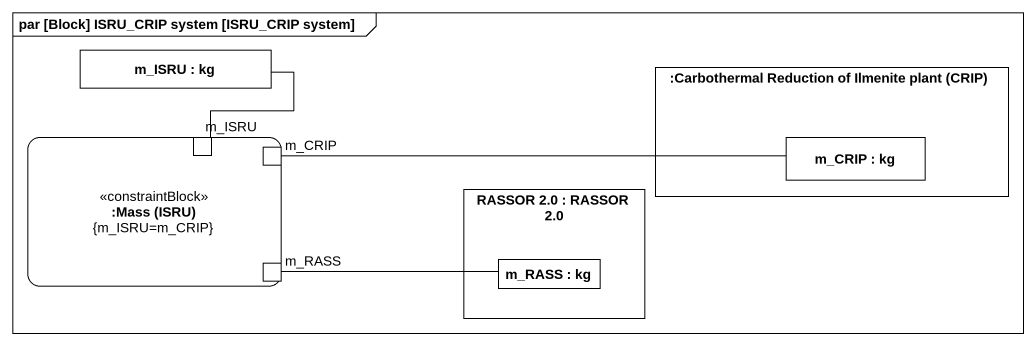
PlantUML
@startuml
mainframe par [Block] ISRU_CRIP system [ISRU_CRIP system]
rectangle "m_ISRU : kg" as m_ISRU
rectangle ":Carbothermal Reduction of Ilmenite plant (CRIP)" as Carbothermal_Reduction_of {
  rectangle "m_CRIP : kg" as m_CRIP
}
rectangle ":Mass (ISRU)\n{m_ISRU=m_CRIP}" as Mass_ISRU <<constraintBlock>> {
  port "m_ISRU" as m_ISRU_2
  port "m_CRIP" as m_CRIP_2
  port m_RASS
}
rectangle "RASSOR 2.0 : RASSOR 2.0" as RASSOR_2_0 {
  rectangle "m_RASS : kg" as m_RASS_2
}
m_ISRU_2 -up- m_ISRU
m_CRIP_2 -right- m_CRIP
m_RASS -right- m_RASS_2
@enduml
